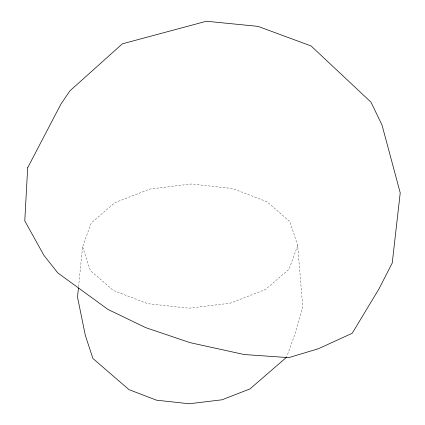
<?xml version="1.0" encoding="UTF-8"?>
<svg xmlns="http://www.w3.org/2000/svg" width="425" height="425" viewBox="0 0 425 425"><rect width="100%" height="100%" fill="white"/><g stroke="black" fill="none" stroke-linecap="round" stroke-linejoin="round"><path stroke-width="0.32" stroke-dasharray="2.12 1.59" d="M78.567 286.71L82.599 246.76L91.226 222.95L114.899 202.656L150.041 188.992L191.282 184.009L232.358 188.488L266.996 201.726L289.93 221.728L297.681 245.443L302.722 306.818L294.955 334.05L286.567 357.26M297.681 245.443L289.053 269.248L265.381 289.542L230.238 303.206L188.998 308.189L147.921 303.71L113.278 290.472L90.35 270.475L82.599 246.76"/><path stroke-width="0.64" d="M78.439 288.022L77.515 297.192L85.324 335.336L92.868 358.45L129.035 389.672L156.581 400.196L189.237 403.75L222.025 399.797L249.953 388.928L286.567 357.26M27.678 167.742L24.772 220.873L43.966 255.42L57.827 272.94L108.046 309.48L145.817 327.675L189.933 342.619L244.141 354.524L288.756 357.638L318.389 348.744L352.203 333.264L378.957 288.91L392.238 263.011L400.228 192.86L382.043 125.12L371.014 102.186L311.068 45.943L257.986 26.366L206.401 21.25L122.395 43.818L69.907 90.865L60.865 104.194L27.678 167.742"/></g></svg>
